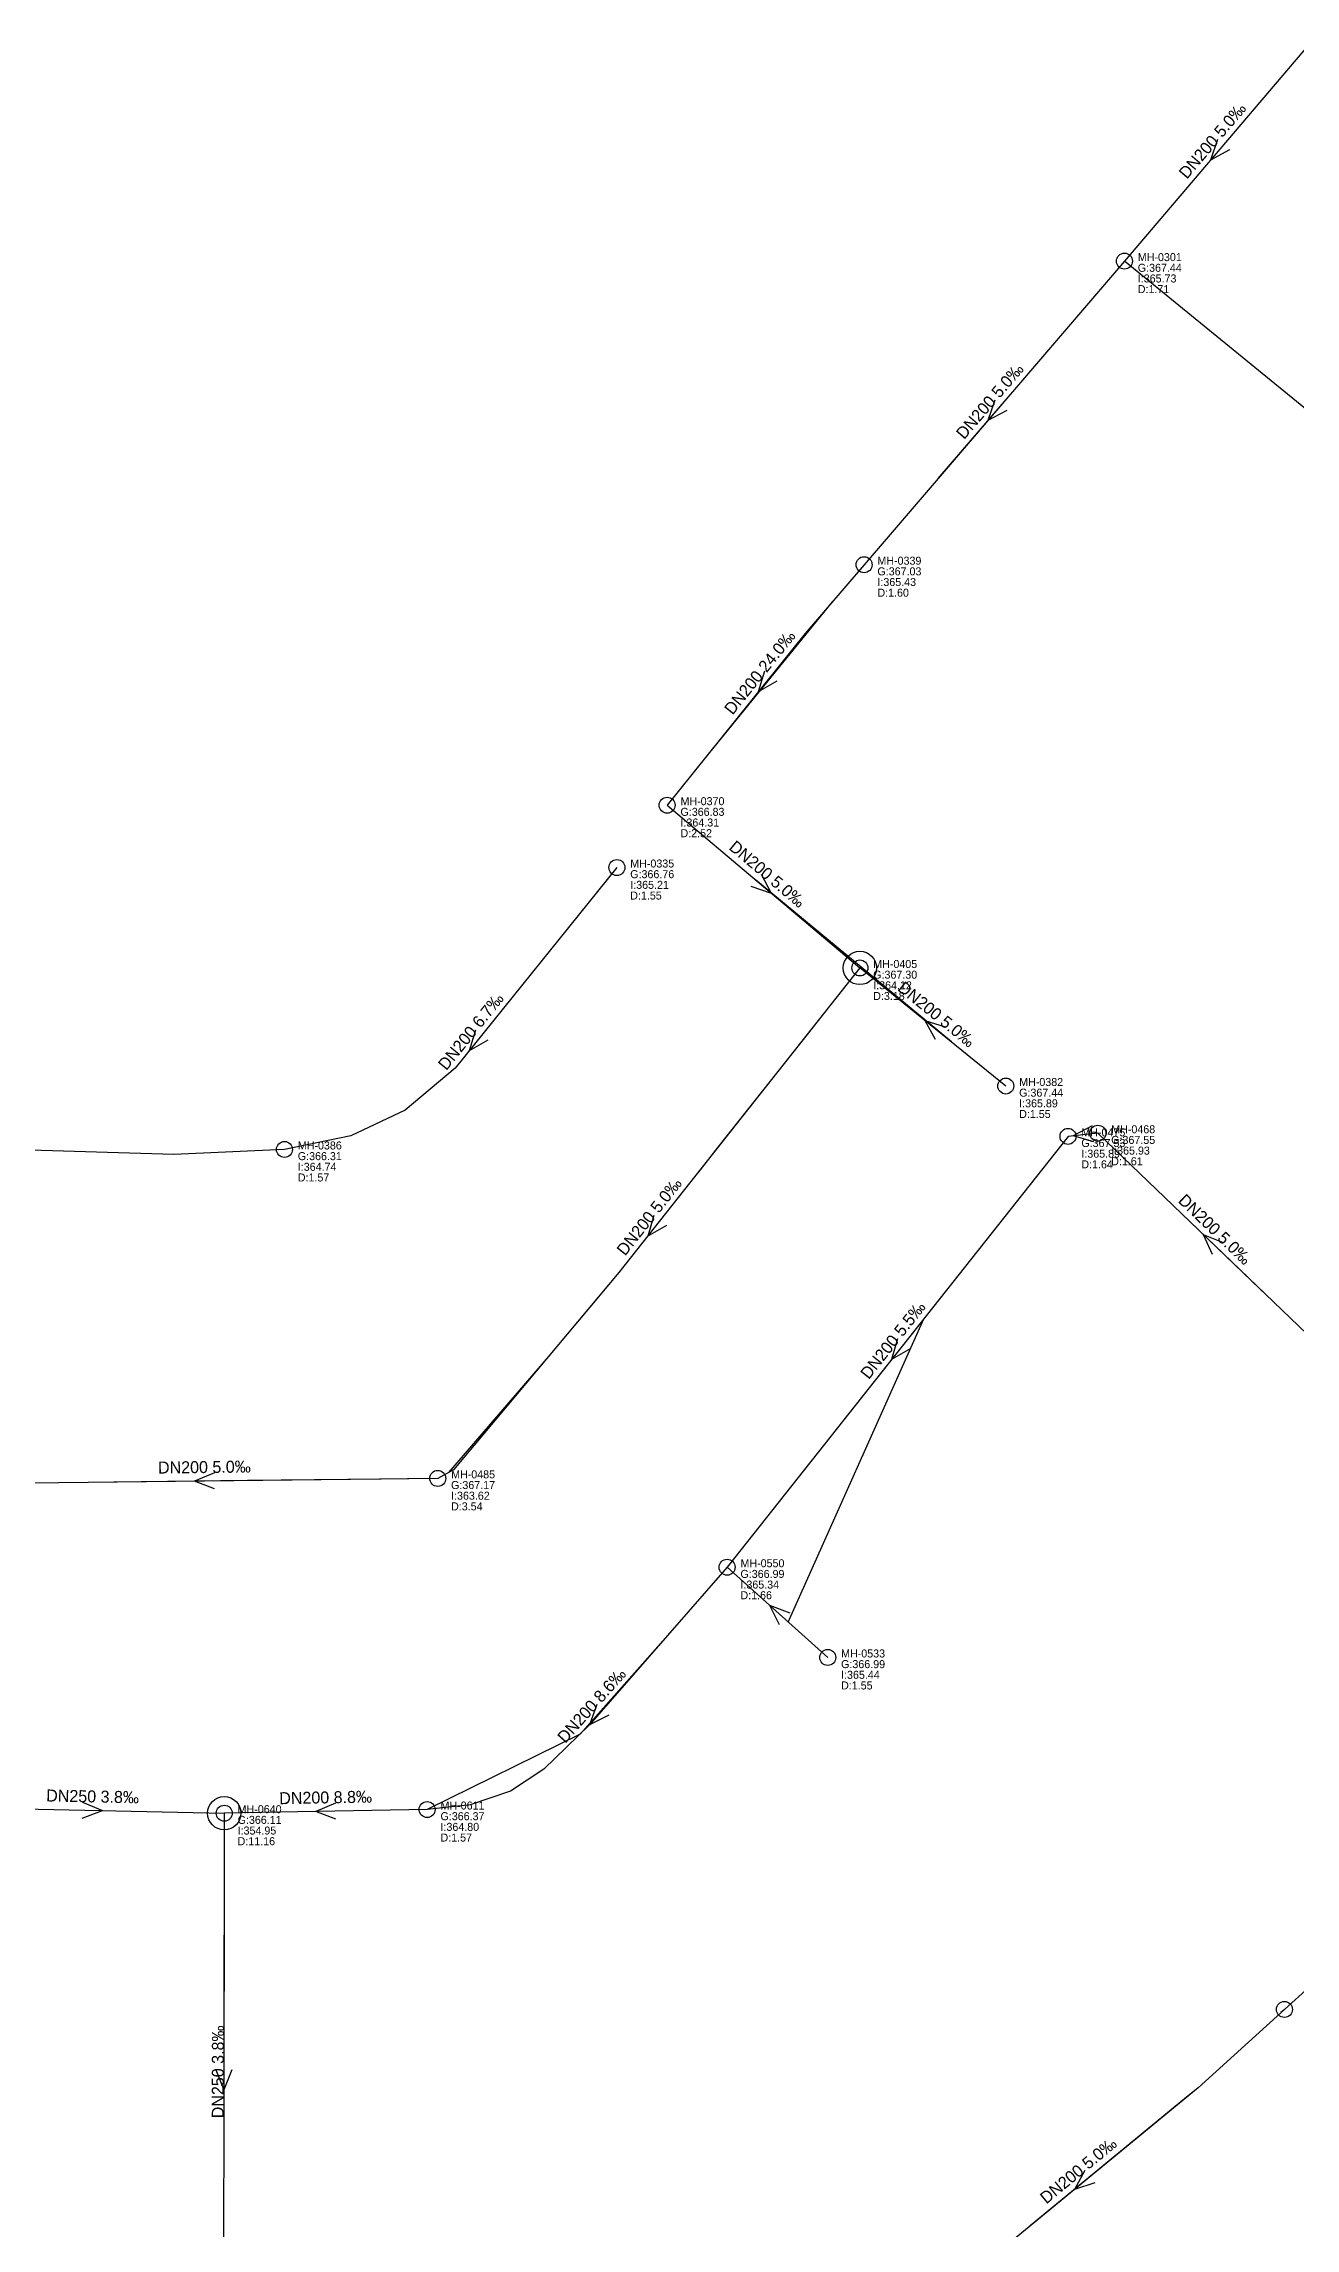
# Model space of a CAD drawing. Header units: metres. Extents: x 449901 to 451990, y 2566737 to 2570846.
# Drawn here: x 450822.8 to 451010.6, y 2569728.2 to 2570055.9 of the extents above; entities that cross this region are included whole.
import ezdxf
from ezdxf.enums import TextEntityAlignment as Align

# ---------------------------------------------------------------- set-up
doc = ezdxf.new("R2010")
doc.units = ezdxf.units.M
for name, color, linetype in [('SEW-DROP', 6, 'Continuous'), ('SEW-LABEL', 2, 'Continuous'), ('SEW-MH', 7, 'Continuous'), ('SEW-MH-LABEL', 8, 'Continuous'), ('SEW-PIPE-DN200', 3, 'Continuous'), ('SEW-PIPE-DN250', 4, 'Continuous'), ('SEW-RIDER', 8, 'Continuous')]:
    doc.layers.add(name, color=color, linetype=linetype)

msp = doc.modelspace()

# ---------------------------------------------------------------- linework, layer by layer
at = {"layer": 'SEW-DROP'}
for centre in [(450945.23, 2569917.23), (450849.86, 2569790.46)]:
    msp.add_circle(centre, 2.5, dxfattribs=at)
at = {"layer": 'SEW-LABEL'}
for p, q in [((450998.87, 2570041.47), (450997.84, 2570038.41)), ((451000.7, 2570039.92), (450997.84, 2570038.41)), ((450965.46, 2570002.4), (450964.42, 2569999.34)), ((450967.28, 2570000.84), (450964.42, 2569999.34)), ((450930.92, 2569961.74), (450929.97, 2569958.65)), ((450932.79, 2569960.24), (450929.97, 2569958.65)), ((450928.85, 2569929.49), (450931.92, 2569928.47)), ((450930.4, 2569931.32), (450931.92, 2569928.47)), ((450887.55, 2569907.89), (450886.6, 2569904.8)), ((450889.42, 2569906.39), (450886.6, 2569904.8)), ((450956.59, 2569906.5), (450955.02, 2569909.32)), ((450958.1, 2569908.37), (450955.02, 2569909.32)), ((450980.07, 2569893.56), (450977.21, 2569892.06)), ((450980.32, 2569891.17), (450977.21, 2569892.06)), ((450914.31, 2569880.12), (450913.39, 2569877.02)), ((450916.2, 2569878.63), (450913.39, 2569877.02)), ((450998.14, 2569874.27), (450996.8, 2569877.22)), ((450999.8, 2569876), (450996.8, 2569877.22)), ((450950.88, 2569861.59), (450949.96, 2569858.49)), ((450952.76, 2569860.1), (450949.96, 2569858.49)), ((450848.37, 2569841.5), (450845.38, 2569840.26)), ((450848.4, 2569839.1), (450845.38, 2569840.26)), ((450933.17, 2569818.69), (450931.74, 2569821.59)), ((450934.78, 2569820.48), (450931.74, 2569821.59)), ((450905.75, 2569806.75), (450904.65, 2569803.71)), ((450907.54, 2569805.15), (450904.65, 2569803.71)), ((450828.6, 2569792.11), (450831.58, 2569790.85)), ((450866.56, 2569791.96), (450863.58, 2569790.71)), ((450828.55, 2569789.71), (450831.58, 2569790.85)), ((450866.61, 2569789.56), (450863.58, 2569790.71)), ((450848.59, 2569751.96), (450849.79, 2569748.96)), ((450850.99, 2569751.96), (450849.79, 2569748.96)), ((450978.98, 2569736.86), (450977.43, 2569734.03)), ((450980.51, 2569735.01), (450977.43, 2569734.03))]:
    msp.add_line(p, q, dxfattribs=at)
at = {"layer": 'SEW-MH'}
for centre in [(450984.93, 2570023.25), (450945.86, 2569977.72), (450916.31, 2569941.65), (450908.77, 2569932.3), (450945.23, 2569917.23), (450967.13, 2569899.53), (450976.46, 2569891.98), (450980.94, 2569892.44), (450858.89, 2569890.01), (450881.89, 2569840.68), (450925.31, 2569827.35), (450940.41, 2569813.82), (450849.86, 2569790.46), (450880.3, 2569791.01), (451008.93, 2569761.03)]:
    msp.add_circle(centre, 1.2, dxfattribs=at)
at = {"layer": 'SEW-PIPE-DN200'}
for points in [[(451012.7, 2570055.86), (450984.93, 2570023.25)], [(450984.93, 2570023.25), (450945.86, 2569977.72)], [(451054.65, 2569966.33), (451050.42, 2569969.87), (450984.93, 2570023.25)], [(450945.86, 2569977.72), (450937.01, 2569967.4), (450916.31, 2569941.65)], [(450916.31, 2569941.65), (450945.23, 2569917.23)], [(450908.77, 2569932.3), (450884.52, 2569902.22), (450877.01, 2569895.9), (450868.84, 2569892.07), (450858.89, 2569890.01), (450858.89, 2569890.01)], [(450945.23, 2569917.23), (450909.08, 2569871.57), (450884.27, 2569841.95), (450881.89, 2569840.68)], [(450967.13, 2569899.53), (450945.23, 2569917.23)], [(450858.89, 2569890.01), (450842.29, 2569889.24), (450764.36, 2569891.63)], [(450976.46, 2569891.98), (450925.31, 2569827.35)], [(450980.94, 2569892.44), (450976.46, 2569891.98)], [(451014.83, 2569859.92), (450980.94, 2569892.44)], [(450881.89, 2569840.68), (450881.89, 2569840.68), (450811.88, 2569839.88)], [(450925.31, 2569827.35), (450904.67, 2569803.71), (450897.81, 2569797.07), (450892.79, 2569793.76), (450886.74, 2569791.73), (450880.3, 2569791.01), (450880.3, 2569791.01)], [(450940.41, 2569813.82), (450925.31, 2569827.35)], [(451067.51, 2569815.88), (451038.95, 2569788.24), (451008.93, 2569761.03)], [(450880.3, 2569791.01), (450849.86, 2569790.46)], [(451008.93, 2569761.03), (450995.98, 2569749.29), (450960.21, 2569719.87), (450948.06, 2569709.14)]]:
    msp.add_lwpolyline(points, dxfattribs=at)
at = {"layer": 'SEW-PIPE-DN250'}
for points in [[(450810.29, 2569791.3), (450849.86, 2569790.46)], [(450849.86, 2569790.46), (450849.73, 2569717.45), (450850.54, 2569710.51)]]:
    msp.add_lwpolyline(points, dxfattribs=at)
at = {"layer": 'SEW-RIDER'}
for points in [[(450969.97, 2570005.81), (450961.88, 2569996.38), (450956.95, 2569990.64)], [(450941.06, 2569972.13), (450922.65, 2569949.54)], [(450958.97, 2569906.13), (450929.55, 2569930.47)], [(450938.28, 2569908.46), (450923.94, 2569890.34), (450920.91, 2569886.51)], [(450980.94, 2569892.44), (450980.55, 2569892.4)], [(451005.64, 2569868.73), (451005.31, 2569869.05), (450990.92, 2569882.86)], [(450911.53, 2569874.67), (450909.08, 2569871.57), (450902.67, 2569863.91)], [(450934.49, 2569819.13), (450954.81, 2569864.63), (450942.4, 2569848.95)], [(450898.83, 2569859.33), (450883.52, 2569841.55)], [(450881.32, 2569840.67), (450873.39, 2569840.58), (450853.4, 2569840.35)], [(450853.27, 2569840.35), (450833.4, 2569840.13), (450833.28, 2569840.13)], [(450916.05, 2569816.74), (450903.25, 2569802.33), (450880.3, 2569791.01)], [(450940.41, 2569813.82), (450940.41, 2569813.82), (450940.41, 2569813.82)], [(450849.84, 2569776.3), (450849.79, 2569751.13), (450849.78, 2569746.31)], [(451008.93, 2569761.03), (451008.88, 2569760.98), (451008.41, 2569760.55)], [(450995.98, 2569749.29), (450993.95, 2569747.62), (450970.79, 2569728.57)]]:
    msp.add_lwpolyline(points, dxfattribs=at)

# ---------------------------------------------------------------- texts
at = {"layer": 'SEW-LABEL'}
for s, rotation, p in [('DN200 5.0‰', 49.596, (450998.81, 2570040.75)), ('DN200 5.0‰', 49.3633, (450965.4, 2570001.68)), ('DN200 24.0‰', 51.2114, (450930.91, 2569961.02)), ('DN200 5.0‰', -40.1624, (450930.77, 2569930.64)), ('DN200 6.7‰', 51.124, (450887.55, 2569907.17)), ('DN200 5.0‰', 321.0405, (450956.18, 2569909.58)), ('DN200 5.0‰', 51.629, (450914.32, 2569879.4)), ('DN200 5.0‰', 316.1763, (450997.88, 2569877.38)), ('DN200 5.5‰', 51.6384, (450950.89, 2569860.87)), ('DN200 5.0‰', 0.6498, (450846.88, 2569841.48)), ('DN200 8.6‰', 48.2638, (450905.65, 2569806.03)), ('DN250 3.8‰', -1.2085, (450830.08, 2569792.08)), ('DN200 8.8‰', 1.0287, (450865.08, 2569791.93)), ('DN250 3.8‰', 89.8912, (450849.79, 2569751.66)), ('DN200 5.0‰', 39.4367, (450978.58, 2569736.18))]:
    msp.add_text(s, height=1.8, rotation=rotation, dxfattribs=at).set_placement(p, align=Align.CENTER)
at = {"layer": 'SEW-MH-LABEL'}
for s, p in [('MH-0301', (450986.93, 2570023.25)), ('G:367.44', (450986.93, 2570021.65)), ('I:365.73', (450986.93, 2570020.05)), ('D:1.71', (450986.93, 2570018.45)), ('MH-0339', (450947.86, 2569977.72)), ('G:367.03', (450947.86, 2569976.12)), ('I:365.43', (450947.86, 2569974.52)), ('D:1.60', (450947.86, 2569972.92)), ('MH-0370', (450918.31, 2569941.65)), ('G:366.83', (450918.31, 2569940.05)), ('I:364.31', (450918.31, 2569938.45)), ('D:2.52', (450918.31, 2569936.85)), ('MH-0335', (450910.77, 2569932.3)), ('G:366.76', (450910.77, 2569930.7)), ('I:365.21', (450910.77, 2569929.1)), ('D:1.55', (450910.77, 2569927.5)), ('G:367.30', (450947.23, 2569915.63)), ('MH-0405', (450947.23, 2569917.23)), ('D:3.18', (450947.23, 2569912.43)), ('I:364.12', (450947.23, 2569914.03)), ('MH-0382', (450969.13, 2569899.53)), ('G:367.44', (450969.13, 2569897.93)), ('I:365.89', (450969.13, 2569896.33)), ('D:1.55', (450969.13, 2569894.73)), ('MH-0475', (450978.46, 2569891.98)), ('MH-0468', (450982.94, 2569892.44)), ('MH-0386', (450860.89, 2569890.01)), ('G:367.53', (450978.46, 2569890.38)), ('I:365.89', (450978.46, 2569888.78)), ('G:367.55', (450982.94, 2569890.84)), ('I:365.93', (450982.94, 2569889.24)), ('G:366.31', (450860.89, 2569888.41)), ('I:364.74', (450860.89, 2569886.81)), ('D:1.64', (450978.46, 2569887.18)), ('D:1.61', (450982.94, 2569887.64)), ('D:1.57', (450860.89, 2569885.21)), ('MH-0485', (450883.89, 2569840.68)), ('G:367.17', (450883.89, 2569839.08)), ('I:363.62', (450883.89, 2569837.48)), ('D:3.54', (450883.89, 2569835.88)), ('MH-0550', (450927.31, 2569827.35)), ('G:366.99', (450927.31, 2569825.75)), ('I:365.34', (450927.31, 2569824.15)), ('D:1.66', (450927.31, 2569822.55)), ('MH-0533', (450942.41, 2569813.82)), ('G:366.99', (450942.41, 2569812.22)), ('I:365.44', (450942.41, 2569810.62)), ('D:1.55', (450942.41, 2569809.02)), ('MH-0640', (450851.86, 2569790.46)), ('MH-0611', (450882.3, 2569791.01)), ('G:366.11', (450851.86, 2569788.86)), ('I:354.95', (450851.86, 2569787.26)), ('G:366.37', (450882.3, 2569789.41)), ('I:364.80', (450882.3, 2569787.81)), ('D:11.16', (450851.86, 2569785.66)), ('D:1.57', (450882.3, 2569786.21))]:
    msp.add_text(s, height=1.2, dxfattribs=at).set_placement(p)

doc.saveas('drawing.dxf')
